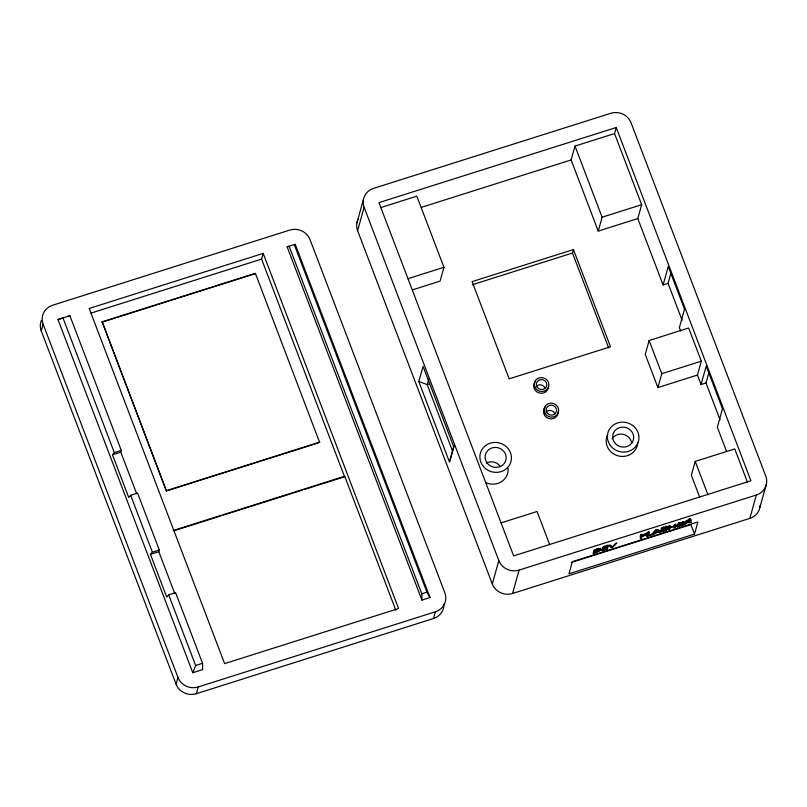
<?xml version="1.0" encoding="UTF-8"?>
<svg xmlns="http://www.w3.org/2000/svg" width="807" height="807" viewBox="0 0 807 807"><rect width="100%" height="100%" fill="white"/><g stroke="black" fill="none" stroke-linecap="round" stroke-linejoin="round"><path stroke-width="1.21" d="M600.64 548.185L598.34 550.586M689.632 520.767L685.748 521.564L686.111 522.512L689.42 521.11L688.795 519.567M449.792 460.958L454.048 445.323M41.248 330.971L43.134 324.212A15.858 14.909 15.6 0 1 52.536 305.288L289.763 230.086A15.858 14.909 15.6 0 1 310.019 239.608L444.849 592.832A15.858 14.909 15.6 0 1 435.447 611.746L433.561 618.505L196.333 693.717A15.858 14.909 15.6 0 1 176.077 684.195L41.248 330.971A15.858 14.909 15.6 0 1 41.349 320.419M318.442 442.851L166.413 490.979L102.146 321.822L255.375 273.311L319.643 442.468M136.655 493.662L120.798 452.152L121.282 450.417L69.906 315.759L67.849 316.384M166.413 490.979L102.146 321.822M174.665 593.226L158.818 551.716L159.302 549.981L137.573 493.087L130.653 495.276L128.737 497.465L112.466 454.785L114.322 452.616L121.282 450.417M304.975 489.284L344.579 476.755L261.589 259.097L263.193 253.388L89.194 308.466L224.608 663.626L398.597 608.549L263.193 253.388M176.077 684.195L177.964 677.436L43.134 324.212M196.333 693.717L198.219 686.959L435.447 611.746M356.886 222.954L363.412 199.571M357.612 230.701L364.139 207.308A15.858 14.909 15.6 0 1 373.55 188.384L610.808 113.283A15.858 14.909 15.6 0 1 631.064 122.815L765.752 476.08A15.858 14.909 15.6 0 1 756.351 495.004L749.814 518.387L512.556 593.498A15.858 14.909 15.6 0 1 492.3 583.965L357.612 230.701A15.858 14.909 15.6 0 1 358.116 219.262M344.579 476.755L344.72 476.231L173.122 530.552M380.874 207.54L416.826 196.162L443.941 267.288L440.067 281.149L412.508 289.874M428.759 378.997L427.196 384.586L452.455 450.831M614.541 133.569L641.656 204.696L637.792 218.566L598.249 231.084L571.124 159.947L574.998 146.087L614.541 133.569L616.235 127.506L378.967 202.618L513.655 555.882L750.924 480.77L616.235 127.506M608.639 347.888L572.476 253.025L573.434 249.565L472.105 281.633L509.167 378.846L610.496 346.768L573.434 249.565M492.3 583.965L498.827 560.572L364.139 207.308M598.249 231.084L602.113 217.214L574.998 146.087M512.556 593.498L519.083 570.105L756.351 495.004M670.94 273.008L668.045 283.378L663.102 284.952L668.246 266.502L684.518 309.182L679.373 327.622L680.624 330.91M649.121 340.504L645.247 354.364L657.907 387.562L697.45 375.043L701.323 361.183L688.664 327.985L649.121 340.504L661.78 373.702L657.907 387.562M594.123 551.817L594.598 550.122M602.9 549.022L603.243 547.802L606.471 546.783M603.343 547.418L603.596 546.51M640.223 536.504L640.839 534.305L640.274 538.551L641.525 538.158L641.605 535.616L641.525 538.158M642.079 536.181L641.979 534.305L642.079 536.181L646.276 534.849L641.968 536.564M642.342 535.253L646.821 533.477L641.202 535.253M648.374 535.626L648.828 531.773L648.374 535.626L652.581 534.305L647.022 536.413L647.577 532.176M658.401 531.974L652.641 534.638L656.525 530.401L658.068 529.917L660.318 532.206L658.996 532.62L656.777 529.664L654.901 531.682L655.264 532.63L658.159 531.712L656.777 529.664M708.909 372.582L706.004 382.962L701.061 384.525L706.216 366.075L722.487 408.756L717.332 427.206L726.522 451.295M666.996 527.909C668.257 530.996 662.678 531.198 660.792 531.874L660.58 530.381M667.359 528.857L662.819 529.342L667.641 527.021L664.242 527.919L661.548 529.927L665.876 529.856L660.943 531.329M669.659 529.251L669.749 526.689L669.659 529.251L668.408 529.644L668.963 525.397M675.489 524.338L674.874 526.537L673.623 526.931L673.986 527.879L675.237 527.485L676.155 524.187L674.904 524.58L674.541 525.882L670.213 527.243L670.577 525.952L669.326 526.346M673.986 527.879L674.067 525.317M747.474 482.243L734.763 448.904L695.22 461.422L691.347 475.283L699.679 497.122M682.762 523.682L683.015 525.024L677.144 526.88L678.062 523.582L683.933 521.726L679.201 523.582L678.949 524.479L683.257 523.118L682.893 522.169M680.634 523.239L678.475 523.925L678.495 526.093L683.126 524.631M678.495 526.093L678.475 523.925M678.838 524.873L683.257 523.118M685.647 524.187L685.647 521.927L685.647 524.187L684.397 524.58L685.314 521.292L690.943 520.101L688.724 521.907L688.23 520.707M686.111 522.512L686.454 521.272M694.514 534.083L697.904 521.947L572.355 561.692L568.965 573.827L694.514 534.083L690.903 524.6L571.326 562.449M759.942 507.21L766.479 483.817M418.762 381.469L423.08 366.408L453.816 447.028L449.489 462.088L418.762 381.469L427.196 384.586L429.395 383.89M192.792 672.735L195.637 665.482L168.673 594.84L175.593 592.651L202.557 663.293L202.668 669.588L192.792 672.735L57.963 319.511L69.906 315.759M599.157 549.385L598.784 548.367L596.565 548.74M690.58 519.375L688.361 520.959M665.523 528.908L664.696 528.504L665.059 529.453M168.673 594.84L166.706 597.039L150.435 554.369L152.382 552.17L159.302 549.981M665.825 530.36L665.462 529.412L667.036 528.161L667.399 529.11M658.996 532.62L658.038 531.026L654.447 532.166L653.337 533.356L653.7 534.305M655.264 532.63L657.14 530.613M653.095 532.701L656.162 529.453L656.525 530.401M663.808 531.157L663.445 530.209L664.897 529.674M596.343 552.513L600.257 550.525L600.902 548.982L594.053 550.243L593.135 553.531L596.343 552.513L595.98 551.564L594.941 551.897M295.191 244.309L294.273 244.622L426.933 592.156L430.02 597.523L421.92 600.095L287.151 246.851L295.191 244.309L430.02 597.523M421.335 207.369L571.124 159.947M91.201 313.035L261.589 259.097M102.045 322.164L255.284 273.664M407.989 278.667L443.941 267.288M602.113 217.214L641.656 204.696M472.327 284.73L572.476 253.025M112.466 454.785L120.798 452.152M166.504 490.626L319.743 442.125M661.78 373.702L701.323 361.183M174.181 530.693L220.977 515.875M223.378 515.118L302.575 490.051M150.435 554.369L158.818 551.716M501.097 522.875L537.048 511.497L549.759 544.826M195.637 665.482L202.557 663.293M421.92 600.095L421.799 593.791L426.933 592.156M604.756 546.147L608.226 545.048M647.94 533.124L649.191 532.721M654.901 531.682L657.796 530.764M670.113 527.637L674.43 526.265M686.011 522.875L691.67 522.28L688.724 521.907M601.538 549.809L603.888 549.073M612.372 546.379L611.02 546.813L609.477 545.3M648.838 534.779L646.659 535.465L647.022 536.413M658.633 531.672L659.955 531.258L660.318 532.206M669.296 528.303L668.045 528.696L668.408 529.644M685.284 523.239L684.033 523.632L684.397 524.58M57.963 319.511L62.986 317.948L114.322 452.616M287.151 246.851L289.138 246.256L421.799 593.791M667.5 527.546L667.137 526.598L665.967 526.739L665.271 526.89L665.634 527.839M661.337 529.059L663.041 528.888L663.394 529.836M663.011 528.454L662.436 528.232L663.021 529.412M658.451 529.735L659.955 531.258M689.198 519.607L689.218 521.282M668.045 283.378L682.117 320.288M706.004 382.962L720.076 419.872M637.792 218.566L663.102 284.952M697.45 375.043L701.061 384.525M695.22 461.422L707.931 494.762M690.419 519.032L690.943 520.323M690.126 518.982L690.721 520.697M689.723 518.992L690.52 520.888M689.894 520.142L690.257 521.09M689.239 519.062L689.602 520.011M689.037 519.567L689.4 520.515M688.724 519.173L689.571 521.504M689.682 521.847L690.046 522.795M688.593 520.505L688.956 521.463M687.332 519.93L688.179 521.826M682.793 522.563L683.156 523.511M683.015 525.024L682.651 524.076L676.78 525.932L677.144 526.88M679.201 523.582L678.838 522.633L678.949 524.479M674.178 524.933L674.541 525.882M674.874 526.537L675.237 527.485M669.86 526.295L670.213 527.243M666.683 526.184L667.046 527.132M666.572 526.658L666.925 527.607M666.027 526.325L666.38 527.274M666.733 527.788L667.288 529.321M666.703 528.615L667.066 529.563M665.967 526.739L666.562 528.736M666.39 528.867L666.743 529.816M665.311 526.517L665.674 527.465M665.402 527.919L666.35 530.078M665.523 528.414L665.886 529.362M665.2 528.414L665.876 529.856M664.464 528.131L664.827 529.079M663.879 526.971L664.242 527.919M664.756 529.372L665.261 530.623M664.09 528.333L663.727 527.385L663.072 527.687L663.435 528.635M664.383 529.533L664.746 530.481M663.263 527.213L663.626 528.161M664.242 529.937L664.605 530.885M662.628 527.98L662.991 528.928M662.194 527.738L662.819 529.342M662.194 529.059L662.557 530.007M661.77 528L662.133 528.948M661.861 529.089L662.214 530.038M662.507 530.492L662.87 531.44M661.811 529.2L661.447 528.252L661.7 530.007M661.569 529.089L661.932 530.038M661.982 530.219L662.345 531.167M661.185 528.978L661.548 529.927M662.093 531.631L661.73 530.683L660.429 530.925L660.792 531.874M661.286 530.32L661.639 531.268M654.447 532.166L654.81 533.114M652.278 533.689L652.641 534.638M652.106 533.74L652.47 534.688M646.357 532.913L646.71 533.861M645.802 534.295L646.165 535.243M344.72 476.231L395.803 610.223M130.653 495.276L152.382 552.17M545.845 412.024A5.286 4.973 15.6 0 1 554.823 413.789M536.08 386.422A5.286 4.973 15.6 0 1 545.058 388.177M760.164 505.273A15.858 14.909 15.6 0 1 749.814 518.387M519.083 570.105A15.858 14.909 15.6 0 1 498.827 560.572M612.099 438.806A10.572 9.936 15.6 0 1 623.488 434.378A10.572 9.936 15.6 0 1 631.71 443.487M486.369 462.996A10.572 9.936 15.6 0 1 500.259 466.305M637.722 442.559A15.858 14.909 15.6 0 1 618.223 455.894A15.858 14.909 15.6 0 1 607.631 434.711M508.097 468.332A15.858 14.909 15.6 0 1 485.723 482.566M548.427 385.877A7.404 6.96 15.6 0 1 538.884 392.878A7.404 6.96 15.6 0 1 535.434 381.62M558.192 411.489A7.404 6.96 15.6 0 1 548.639 418.48A7.404 6.96 15.6 0 1 545.199 407.232M198.219 686.959A15.858 14.909 15.6 0 1 177.964 677.436M443.921 604.403A15.858 14.909 15.6 0 1 433.561 618.505M599.712 549.628L598.723 551.06L594.487 552.765L595.193 550.223L599.712 549.628M602.819 547.469L601.901 550.757L607.782 548.901L603.263 549.971L603.606 548.75L608.024 546.995L603.707 548.367L603.959 547.459L608.7 545.603L602.819 547.469M615.61 543.414L612.251 546.975L610.405 545.068L609.073 545.492L611.383 547.761L612.735 547.328L616.891 543.01L615.61 543.414M614.551 442.599A10.572 9.936 15.6 0 0 632.708 441.611A10.572 9.936 15.6 0 0 622.227 427.155A10.572 9.936 15.6 0 0 614.551 442.599M547.025 412.891A5.286 4.973 15.6 0 0 556.104 412.397A5.286 4.973 15.6 0 0 550.868 405.164A5.286 4.973 15.6 0 0 547.025 412.891M537.26 387.279A5.286 4.973 15.6 0 0 546.339 386.795A5.286 4.973 15.6 0 0 541.104 379.562A5.286 4.973 15.6 0 0 537.26 387.279M487.045 462.885A10.572 9.936 15.6 0 0 505.212 461.897A10.572 9.936 15.6 0 0 494.731 447.431A10.572 9.936 15.6 0 0 487.045 462.885M610.243 445.343A15.858 14.909 15.6 0 0 637.48 443.86A15.858 14.909 15.6 0 0 621.763 422.162A15.858 14.909 15.6 0 0 610.243 445.343M482.747 465.619A15.858 14.909 15.6 0 0 509.984 464.146A15.858 14.909 15.6 0 0 494.257 442.448A15.858 14.909 15.6 0 0 482.747 465.619M535.545 388.379A7.404 6.96 15.6 0 0 548.256 387.693A7.404 6.96 15.6 0 0 540.912 377.565A7.404 6.96 15.6 0 0 535.545 388.379M545.3 413.981A7.404 6.96 15.6 0 0 558.02 413.295A7.404 6.96 15.6 0 0 550.677 403.167A7.404 6.96 15.6 0 0 545.3 413.981"/></g></svg>
